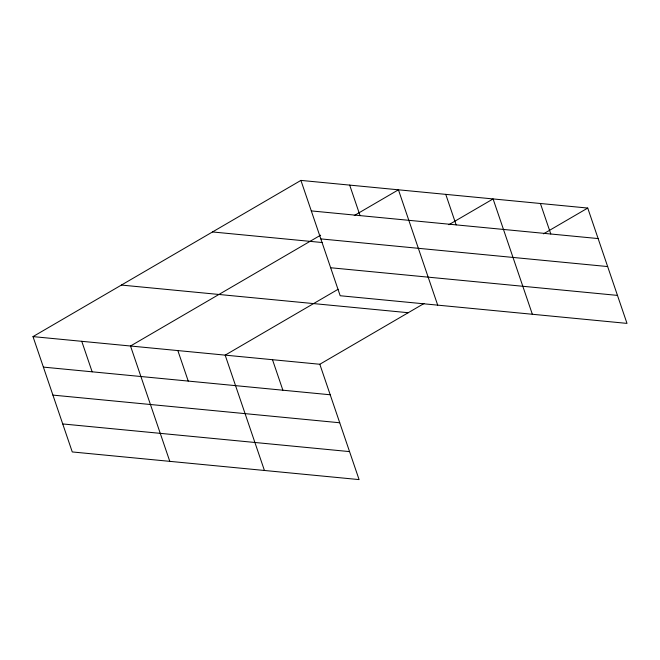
<?xml version="1.0" encoding="UTF-8"?>
<svg xmlns="http://www.w3.org/2000/svg" width="660" height="660" viewBox="0 0 660 660"><rect width="100%" height="100%" fill="white"/><g stroke="black" fill="none" stroke-linecap="round" stroke-linejoin="round"><path stroke-width="0.99" d="M33 336.608L319.82 364.262L359.081 479.597L72.262 451.943L33 336.608L300.919 180.403L587.738 208.057L627 323.392L340.18 295.738L300.919 180.403M320.636 235.166L130.515 346.005L169.785 461.34M354.23 215.581L398.434 189.808L437.695 305.143M338.11 289.286L225.167 355.138L264.429 470.473M448.882 224.705L493.086 198.932L532.348 314.267M319.82 364.262L424.001 303.526M543.527 233.83L587.738 208.057M311.305 210.911L598.125 238.565M320.834 238.903L607.654 266.558M212.503 231.949L322.105 242.517M330.652 267.745L617.471 295.399M121.415 285.062L408.235 312.716M43.387 367.108L330.206 394.771M52.915 395.101L339.735 422.763M62.733 423.943L349.552 451.605M540.408 203.494L550.795 234.003M445.764 194.37L456.142 224.878M349.676 185.105L360.063 215.614M272.498 359.7L282.876 390.2M177.845 350.575L188.232 381.076M81.757 341.311L92.144 371.811"/></g></svg>
